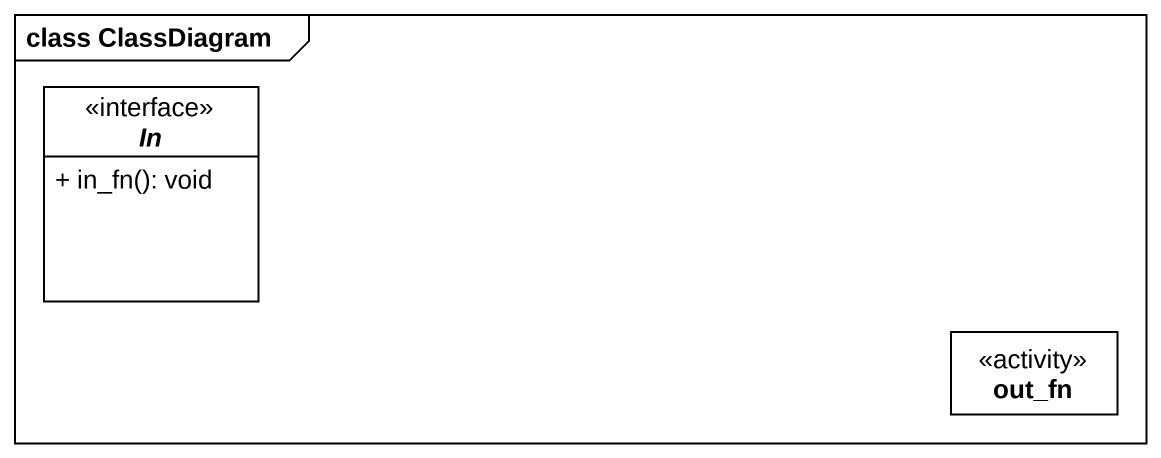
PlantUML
@startuml
mainframe class ClassDiagram
hide circle
hide empty members
skinparam classAttributeIconSize 0
interface In {
  + in_fn(): void
}
class out_fn <<activity>>
@enduml
